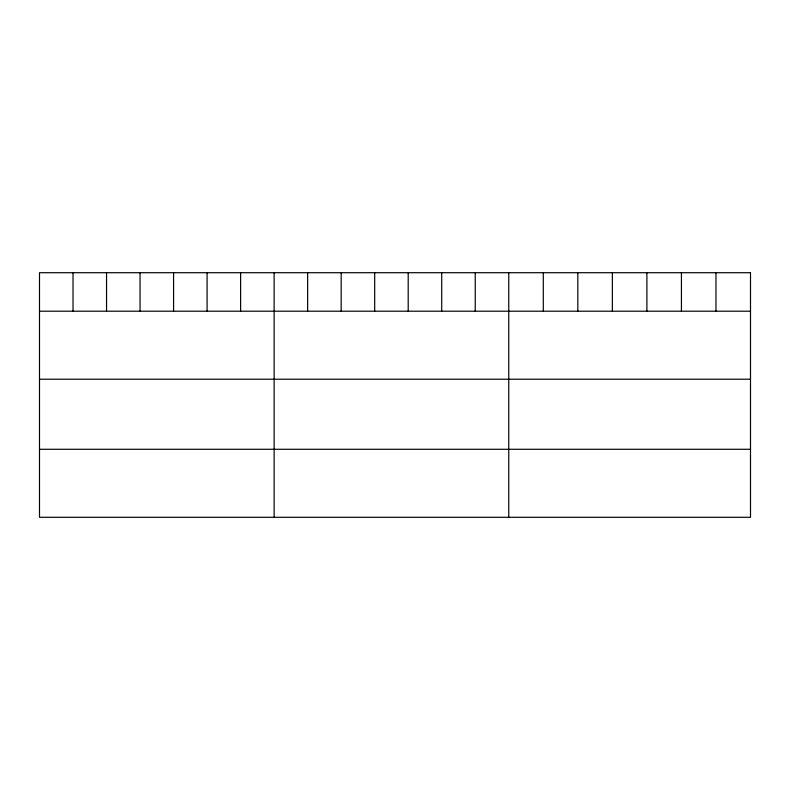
<?xml version="1.0" encoding="UTF-8"?>
<svg xmlns="http://www.w3.org/2000/svg" width="790" height="790" viewBox="0 0 790 790"><rect width="100%" height="100%" fill="white"/><g stroke="black" fill="none" stroke-linecap="round" stroke-linejoin="round"><path stroke-width="1.19" d="M39.5 311.201L750.5 311.201M39.5 379.22L750.5 379.22M39.5 449.283L750.5 449.283M715.967 272.708L715.967 311.201M681.434 272.708L681.434 311.201M646.901 272.708L646.901 311.201M612.359 272.708L612.359 311.201M577.826 272.708L577.826 311.201M543.293 272.708L543.293 311.201M508.76 272.708L508.76 517.292M475.244 272.708L475.244 311.201M441.719 272.708L441.719 311.201M408.203 272.708L408.203 311.201M374.687 272.708L374.687 311.201M341.171 272.708L341.171 311.201M307.646 272.708L307.646 311.201M274.13 272.708L274.13 517.292M240.614 272.708L240.614 311.201M207.089 272.708L207.089 311.201M173.573 272.708L173.573 311.201M140.057 272.708L140.057 311.201M106.541 272.708L106.541 311.201M73.016 272.708L73.016 311.201M750.5 272.708L39.5 272.708L39.5 517.292L750.5 517.292L750.5 272.708"/></g></svg>
